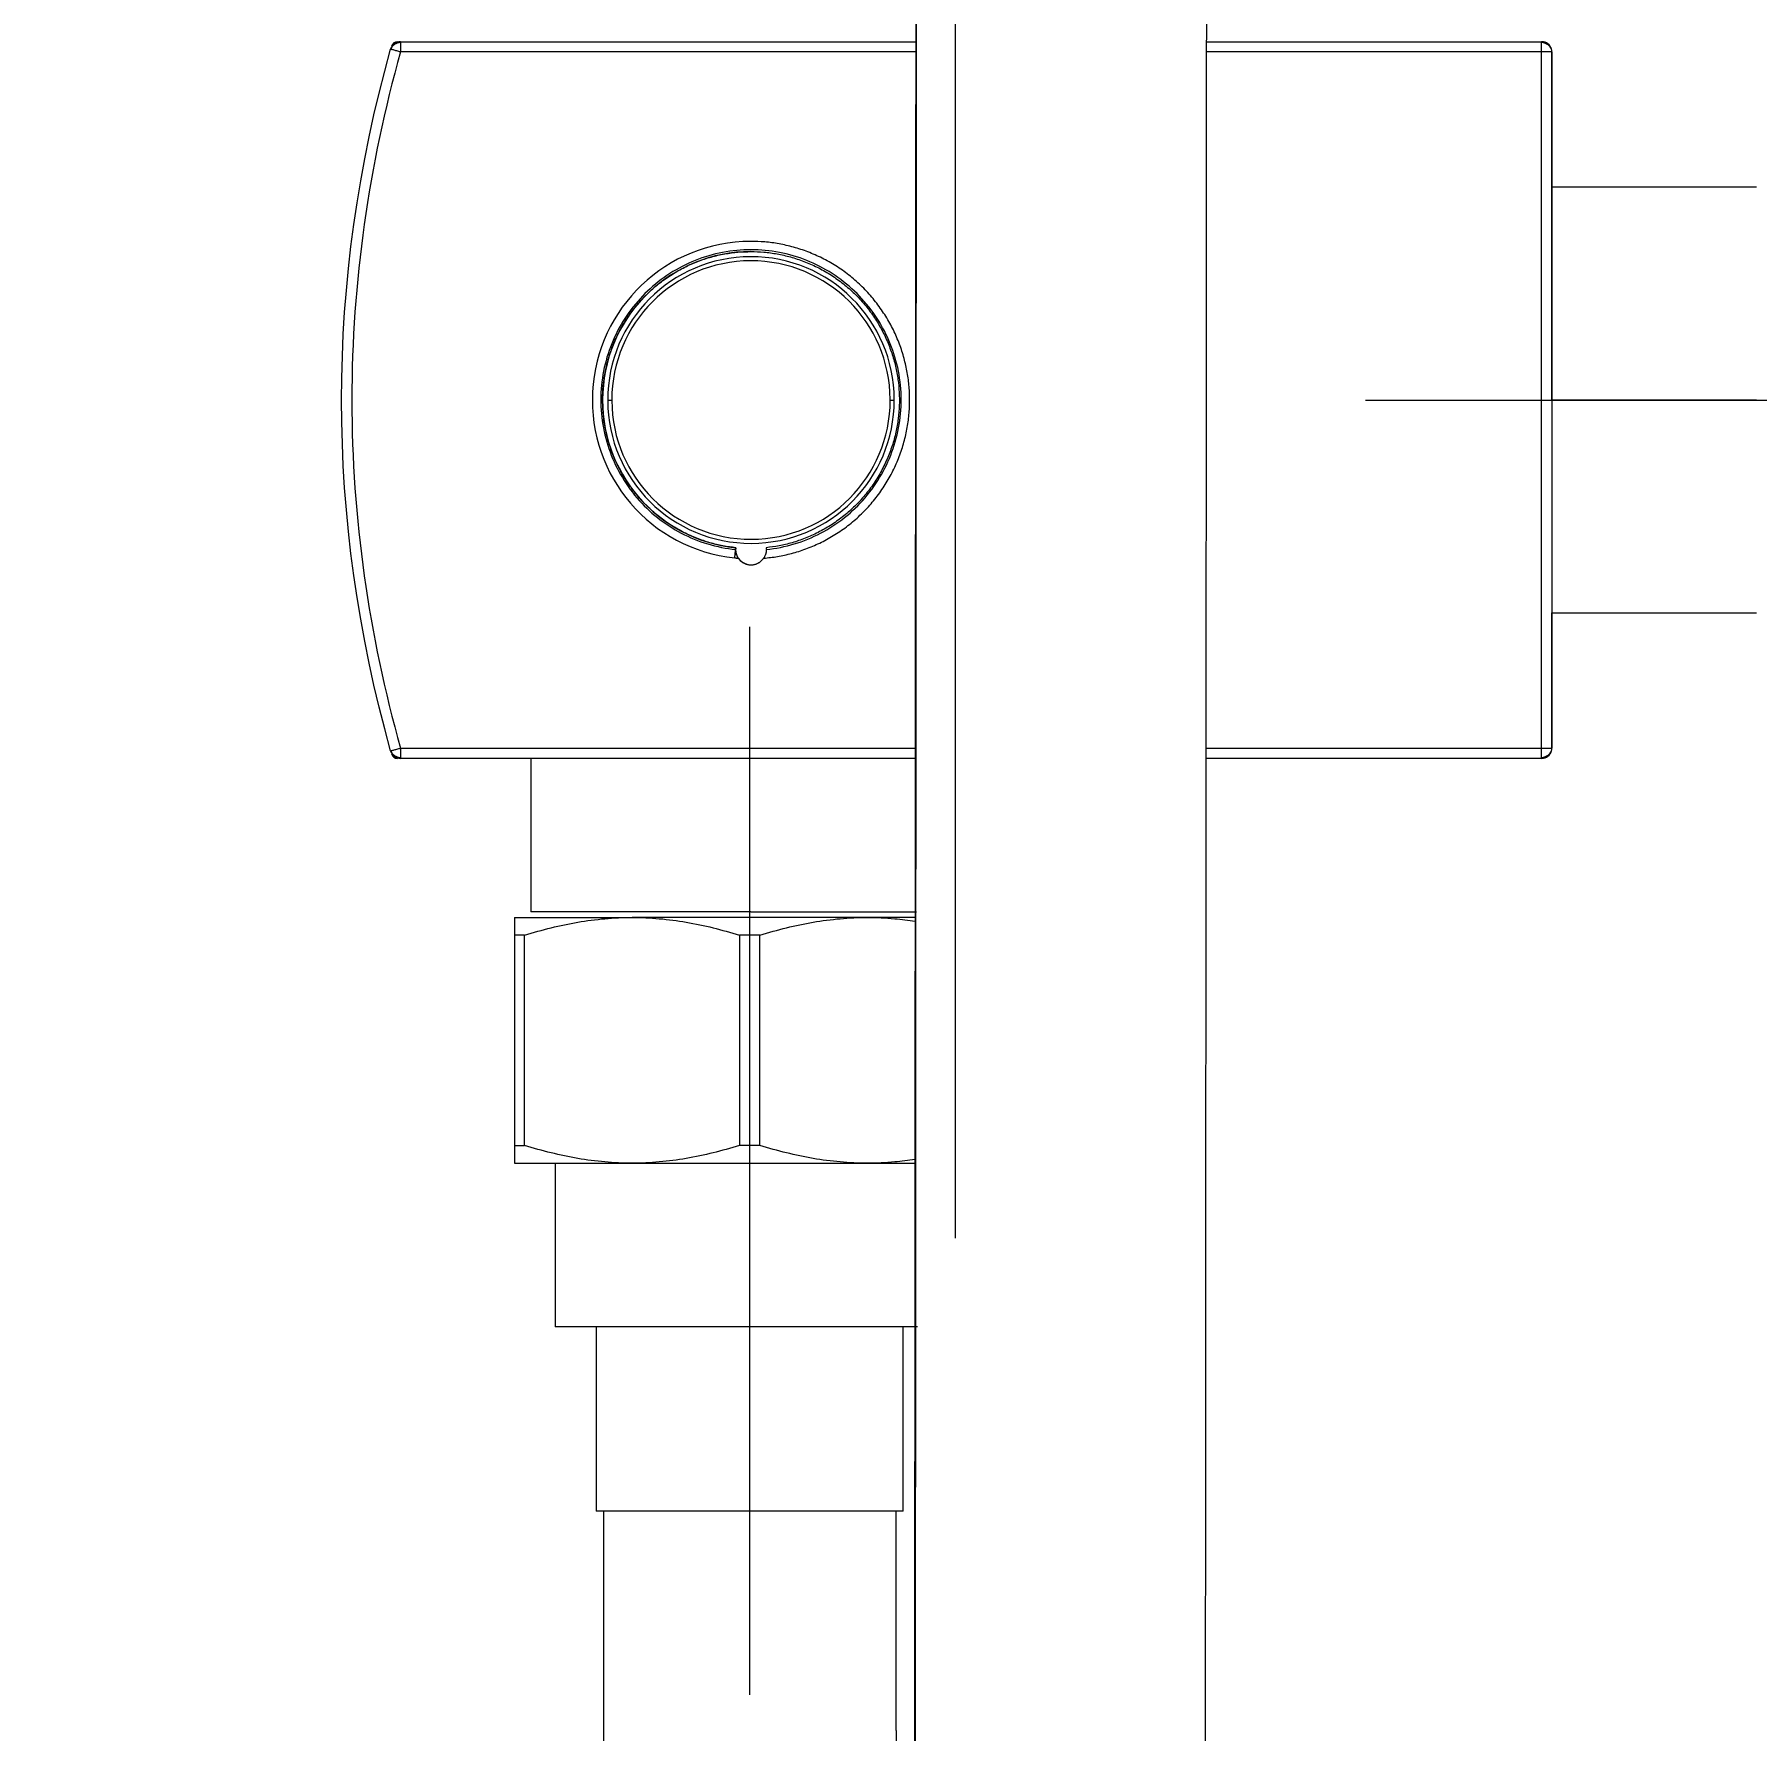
# Model space of a CAD drawing. Extents: x 8896 to 12055, y -91 to 2224.
# Drawn here: x 10789.9 to 10874.1, y 349.4 to 432.2 of the extents above; entities that cross this region are included whole.
import ezdxf

# ---------------------------------------------------------------- set-up
doc = ezdxf.new("R2010")
doc.units = 0
doc.header["$LTSCALE"] = 10
doc.header["$MEASUREMENT"] = 0
doc.header["$PDMODE"] = 3
doc.header["$PDSIZE"] = -10
doc.linetypes.add('CENTER2', pattern=[28.575, 19.05, -3.175, 3.175, -3.175])
doc.layers.get('0').update_dxf_attribs({"linetype": 'CONTINUOUS'})
doc.layers.get('DEFPOINTS').update_dxf_attribs({"linetype": 'CONTINUOUS'})
doc.layers.add('1', color=7, linetype='CONTINUOUS')
doc.layers.add('Cneter', color=1, linetype='CENTER2', lineweight=13)
doc.styles.add('Daelim Dimension', font='')
doc.styles.get('Daelim Dimension').set_extended_font_data('나눔고딕')
doc.dimstyles.new('DEFAULT', dxfattribs={"dimscale": 2, "dimtxt": 2, "dimasz": 2, "dimexe": 0, "dimexo": 2, "dimgap": 1, "dimtad": 1, "dimdec": 1, "dimzin": 9, "dimdsep": 46, "dimtxsty": 'Daelim Dimension', "dimcen": 0.5, "dimclrd": 5, "dimclre": 5, "dimclrt": 256, "dimadec": 1, "dimazin": 0, "dimtfac": 1, "dimtdec": 1, "dimtix": 1, "dimtmove": 0, "dimatfit": 3, "dimfxl": 1, "dimtolj": 1, "dimtzin": 1, "dimlwd": 9, "dimlwe": 9, "dimarcsym": 0})

# ---------------------------------------------------------------- blocks, each defined once
blk = doc.blocks.new('*D20')
at = {"color": 5, "lineweight": 9, "ltscale": 0.5, "transparency": 16777216}
for p, q in [((10793.931, 1347.567), (11137.619, 1347.567)), ((11135.619, 1339.567), (11135.619, 394.013)), ((10969.817, 386.013), (11137.619, 386.013))]:
    blk.add_line(p, q, dxfattribs=at)
at = {"color": 5, "ltscale": 0.5, "transparency": 16777216}
for points in [[(11134.285, 1339.567), (11136.952, 1339.567), (11135.619, 1347.567)], [(11134.285, 394.013), (11136.952, 394.013), (11135.619, 386.013)]]:
    blk.add_solid(points, dxfattribs=at)
at = {"layer": 'DEFPOINTS', "color": 0, "ltscale": 0.5, "transparency": 16777216}
for p in [(10789.931, 1347.567), (10965.817, 386.013), (11135.619, 386.013)]:
    blk.add_point(p, dxfattribs=at)
at = {"color": 7, "ltscale": 0.5, "transparency": 16777216, "insert": (11119.913, 866.79), "char_height": 20, "attachment_point": 5, "rotation": 90, "style": 'Daelim Dimension'}
blk.add_mtext('\\A1;(1140)', dxfattribs=at)
blk = doc.blocks.new('*D23')
at = {"color": 5, "lineweight": 9, "ltscale": 0.5, "transparency": 16777216}
for p, q in [((10834.931, 377.44), (10834.931, 468.952)), ((10932.325, 421.986), (10932.325, 468.952)), ((10842.931, 466.952), (10924.325, 466.952))]:
    blk.add_line(p, q, dxfattribs=at)
at = {"color": 5, "ltscale": 0.5, "transparency": 16777216}
for points in [[(10842.931, 468.286), (10842.931, 465.619), (10834.931, 466.952)], [(10924.325, 468.286), (10924.325, 465.619), (10932.325, 466.952)]]:
    blk.add_solid(points, dxfattribs=at)
at = {"layer": 'DEFPOINTS', "color": 0, "ltscale": 0.5, "transparency": 16777216}
for p in [(10932.325, 466.952), (10932.325, 417.986), (10834.931, 373.44)]:
    blk.add_point(p, dxfattribs=at)
at = {"color": 7, "ltscale": 0.5, "transparency": 16777216, "insert": (10883.628, 480.354), "char_height": 20, "attachment_point": 5, "style": 'Daelim Dimension'}
blk.add_mtext('\\A1;97.4', dxfattribs=at)

msp = doc.modelspace()

# ---------------------------------------------------------------- linework, layer by layer
at = {"layer": '1', "color": 7, "linetype": 'Continuous', "lineweight": 18}
for p, q in [((10863.56, 431.831), (10863.56, 431.869)), ((10864.06, 424.769), (10864.06, 431.369)), ((10874.06, 424.769), (10864.06, 424.769)), ((10864.06, 414.369), (10864.06, 424.769)), ((10864.06, 414.434), (10864.06, 424.169)), ((10824.936, 421.369), (10824.936, 421.369)), ((10864.06, 414.434), (10864.06, 414.369)), ((10864.06, 414.369), (10864.06, 404.569)), ((10864.06, 414.369), (10864.06, 403.969)), ((10824.936, 407.369), (10824.936, 407.369)), ((10864.06, 403.969), (10874.06, 403.969)), ((10864.06, 397.369), (10864.06, 403.969)), ((10814.186, 396.869), (10814.186, 389.369)), ((10863.56, 396.869), (10863.56, 396.908)), ((10824.936, 389.369), (10814.186, 389.369)), ((10824.936, 389.369), (10833.028, 389.369)), ((10815.375, 377.098), (10815.375, 369.098)), ((10833.075, 369.098), (10815.375, 369.098)), ((10817.375, 369.098), (10817.375, 360.098)), ((10832.375, 360.098), (10832.375, 369.098)), ((10832.375, 360.098), (10817.375, 360.098)), ((10817.725, 360.098), (10817.725, 349.388)), ((10832.025, 349.388), (10832.025, 360.098))]:
    msp.add_line(p, q, dxfattribs=at)
at = {"layer": '1', "color": 7, "linetype": 'Continuous', "lineweight": 13}
for p, q in [((10863.56, 431.369), (10863.56, 431.831)), ((10864.06, 431.369), (10863.56, 431.369)), ((10863.56, 397.369), (10863.56, 431.369)), ((10864.06, 431.369), (10864.06, 397.369)), ((10817.936, 414.369), (10818.136, 414.369)), ((10831.736, 414.369), (10831.936, 414.369)), ((10831.936, 414.369), (10831.936, 414.369)), ((10874.06, 414.369), (10864.06, 414.369)), ((10863.56, 397.369), (10864.06, 397.369)), ((10863.56, 396.908), (10863.56, 397.369))]:
    msp.add_line(p, q, dxfattribs=at)
for centre, radius, start, end in [((10807.814, 431.369), 0.5, 90.01084, 164.37363), ((10824.936, 414.369), 7.75, 90.05348, 264.13399), ((10824.936, 414.369), 6.8, 0.25333, 180), ((10824.936, 414.369), 6.8, 180.25333, 0), ((10824.936, 414.369), 6.8, 180, 180.25333), ((10824.936, 414.369), 6.8, 0, 0.25333), ((10807.814, 397.369), 0.5, 195.62636, 269.98918)]:
    msp.add_arc(centre, radius, start, end, dxfattribs=at)
at = {"layer": '1', "color": 7, "linetype": 'Continuous', "lineweight": 18}
for centre, radius, start, end in [((10807.814, 431.369), 0.5, 90.01084, 164.37363), ((10807.663, 431.569), 0.3, 90.00893, 164.22669), ((10863.56, 431.369), 0.5, 15.15235, 90), ((10863.56, 431.369), 0.5, 13.58301, 90), ((10824.936, 414.369), 7.25, 90, 264.10372), ((10824.936, 414.369), 7, 0.25333, 180), ((10824.936, 414.369), 7, 180, 180.25333), ((10824.936, 414.369), 7, 180.25333, 0), ((10824.936, 414.369), 7, 0, 0.25333), ((10824.936, 407.069), 0.75, 173.23437, 180), ((10824.936, 407.069), 0.75, 180, 269.99998), ((10807.814, 397.369), 0.5, 195.62636, 269.98918), ((10863.56, 397.369), 0.5, 270, 346.43108), ((10863.56, 397.369), 0.5, 270, 344.83356), ((10807.663, 397.169), 0.3, 195.77435, 269.99107)]:
    msp.add_arc(centre, radius, start, end, dxfattribs=at)
for points, knots in [([(10834.52, 228.101), (10835.795, 228.3), (10838.001, 229.004), (10840.6, 231.198), (10842.456, 233.84), (10843.805, 236.96), (10844.734, 240.376), (10845.423, 244.198), (10845.993, 248.986), (10846.433, 254.85), (10846.753, 261.953), (10846.959, 270.417), (10847.066, 280.27), (10847.105, 291.312), (10847.113, 303.192), (10847.12, 315.54), (10847.13, 328.107), (10847.138, 340.688), (10847.147, 354.479), (10847.156, 369.329), (10847.166, 385.051), (10847.176, 400.284), (10847.185, 415.08), (10847.195, 429.519), (10847.207, 448.31), (10847.22, 471.153), (10847.222, 497.966), (10847.203, 524.476), (10847.158, 550.936), (10847.08, 577.576), (10846.964, 604.512), (10846.796, 631.795), (10846.569, 659.364), (10846.334, 681.829), (10846.13, 698.914), (10845.982, 710.554), (10845.825, 722.227), (10845.652, 734.363), (10845.454, 747.478), (10845.223, 762.042), (10844.951, 778.137), (10844.631, 796.083), (10844.252, 815.93), (10843.811, 837.719), (10843.281, 861.139), (10842.745, 886.206), (10842.387, 912.922), (10842.272, 931.279), (10842.25, 940.74)], [0, 0, 0, 0, 0.010438, 0.020117, 0.02903, 0.041559, 0.053366, 0.06535, 0.078136, 0.091719, 0.106102, 0.121285, 0.137271, 0.153656, 0.16984, 0.185828, 0.201627, 0.217229, 0.232642, 0.25288, 0.272786, 0.292354, 0.311717, 0.330966, 0.350105, 0.388042, 0.425544, 0.462671, 0.499739, 0.536796, 0.573842, 0.610797, 0.647266, 0.683199, 0.698136, 0.71298, 0.727727, 0.74258, 0.758997, 0.777272, 0.797405, 0.819395, 0.844427, 0.871509, 0.90063, 0.931716, 0.964816, 1, 1, 1, 1]), ([(10817.725, 349.388), (10817.725, 343.797), (10817.725, 331.514), (10817.73, 313.576), (10817.721, 296.692), (10817.765, 281.408), (10818.089, 267.868), (10818.846, 255.652), (10820.108, 245.809), (10821.995, 239.015), (10824.214, 235.071), (10826.552, 233.838), (10828.757, 235.394), (10831.191, 241.258), (10832.376, 253.006), (10832.841, 270.446), (10832.949, 286.451), (10832.952, 305.408), (10832.964, 327.409), (10832.976, 352.464), (10832.991, 380.743), (10833.009, 412.657), (10833.032, 448.388), (10833.049, 487.6), (10833.023, 529.91), (10832.921, 574.428), (10832.707, 620.093), (10832.338, 665.925), (10831.669, 722.817), (10830.838, 775.505), (10830, 819.097), (10829.501, 843.042), (10828.918, 868.536), (10828.262, 901.476), (10828.115, 927.219), (10828.06, 940.492)], [0, 0, 0, 0, 0.017483, 0.038426, 0.056055, 0.070531, 0.086389, 0.099402, 0.112928, 0.127807, 0.144424, 0.162745, 0.182176, 0.202037, 0.242355, 0.262697, 0.283313, 0.304551, 0.327337, 0.352728, 0.381769, 0.415905, 0.456211, 0.502678, 0.553465, 0.606431, 0.659986, 0.711724, 0.760025, 0.844512, 0.87855, 0.897062, 0.919636, 0.958517, 1, 1, 1, 1]), ([(10832.074, 687.43), (10832.173, 678.768), (10832.361, 660.904), (10832.584, 634.169), (10832.754, 607.178), (10832.872, 580.517), (10832.951, 554.139), (10832.994, 529.337), (10833.013, 505.923), (10833.016, 483.712), (10833.006, 461.128), (10832.99, 440.846), (10832.976, 422.942), (10832.964, 407.581), (10832.952, 391.766), (10832.94, 375.414), (10832.93, 360.154), (10832.921, 346.176), (10832.914, 333.653), (10832.907, 321.073), (10832.899, 308.626), (10832.896, 296.562), (10832.878, 286.434), (10832.828, 278.239), (10832.753, 271.841), (10832.621, 265.256), (10832.401, 258.833), (10832.052, 252.938), (10831.602, 248.299), (10831.119, 245.128), (10830.623, 242.921), (10830.256, 241.72), (10830.073, 241.228), (10830.053, 241.139), (10830.068, 241.135)], [0, 0, 0, 0, 0.051292, 0.106512, 0.162496, 0.218702, 0.274977, 0.331321, 0.378712, 0.426479, 0.474798, 0.523658, 0.554646, 0.585843, 0.617289, 0.649269, 0.68185, 0.705353, 0.729156, 0.753248, 0.777637, 0.802319, 0.827285, 0.843973, 0.860146, 0.875736, 0.898019, 0.918979, 0.938634, 0.956989, 0.968658, 0.980733, 0.993357, 1, 1, 1, 1]), ([(10807.818, 431.831), (10807.762, 431.827), (10807.653, 431.804), (10807.498, 431.725), (10807.38, 431.606), (10807.338, 431.512), (10807.325, 431.462)], [0, 0, 0, 0, 0.238331, 0.494707, 0.753859, 1, 1, 1, 1]), ([(10864.06, 431.363), (10864.06, 431.392), (10864.054, 431.45), (10864.024, 431.534), (10863.976, 431.613), (10863.911, 431.682), (10863.833, 431.74), (10863.746, 431.785), (10863.653, 431.816), (10863.591, 431.827), (10863.56, 431.831)], [0, 0, 0, 0, 0.126661, 0.255443, 0.383676, 0.508732, 0.632824, 0.757787, 0.88101, 1, 1, 1, 1]), ([(10807.814, 431.369), (10806.264, 425.845), (10804.606, 414.369), (10806.264, 402.893), (10807.814, 397.369)], [0, 0, 0, 0, 0.5, 1, 1, 1, 1]), ([(10824.186, 407.069), (10824.186, 407.083), (10824.186, 407.096), (10824.188, 407.118), (10824.188, 407.127), (10824.189, 407.139), (10824.19, 407.142), (10824.19, 407.147), (10824.19, 407.15), (10824.191, 407.155), (10824.191, 407.157), (10824.191, 407.157)], [0, 0, 0, 0, 0.250781, 0.250781, 0.501561, 0.501561, 0.626951, 0.626951, 0.752342, 0.752342, 1, 1, 1, 1]), ([(10824.318, 406.644), (10824.293, 406.68), (10824.272, 406.717), (10824.245, 406.776), (10824.237, 406.796), (10824.223, 406.835), (10824.217, 406.854), (10824.207, 406.892), (10824.203, 406.911), (10824.196, 406.947), (10824.193, 406.965), (10824.189, 406.998), (10824.188, 407.013), (10824.187, 407.035), (10824.186, 407.043), (10824.186, 407.056), (10824.186, 407.063), (10824.186, 407.069)], [0, 0, 0, 0, 0.25, 0.25, 0.375, 0.375, 0.5, 0.5, 0.625, 0.625, 0.75, 0.75, 0.875, 0.875, 0.9375, 0.9375, 1, 1, 1, 1]), ([(10825.686, 407.069), (10825.686, 407.044), (10825.685, 407.015), (10825.68, 406.973), (10825.679, 406.965), (10825.676, 406.947), (10825.672, 406.921), (10825.665, 406.893), (10825.658, 406.864), (10825.655, 406.854), (10825.649, 406.835), (10825.645, 406.825), (10825.635, 406.796), (10825.627, 406.776), (10825.609, 406.738), (10825.599, 406.718), (10825.578, 406.68), (10825.566, 406.662), (10825.554, 406.644)], [0, 0, 0, 0, 0.25, 0.25, 0.3125, 0.3125, 0.375, 0.5, 0.5, 0.5625, 0.5625, 0.625, 0.625, 0.75, 0.75, 0.875, 0.875, 1, 1, 1, 1]), ([(10825.681, 407.157), (10825.681, 407.157), (10825.681, 407.154), (10825.682, 407.142), (10825.683, 407.131), (10825.684, 407.127), (10825.684, 407.118), (10825.685, 407.113), (10825.686, 407.096), (10825.686, 407.084), (10825.686, 407.069)], [0, 0, 0, 0, 0.24993, 0.499953, 0.499953, 0.624965, 0.624965, 0.749977, 0.749977, 1, 1, 1, 1]), ([(10807.325, 397.276), (10807.338, 397.226), (10807.38, 397.132), (10807.498, 397.013), (10807.653, 396.934), (10807.762, 396.911), (10807.818, 396.907)], [0, 0, 0, 0, 0.246141, 0.505293, 0.761669, 1, 1, 1, 1]), ([(10863.56, 396.908), (10863.591, 396.911), (10863.653, 396.922), (10863.746, 396.953), (10863.833, 396.998), (10863.911, 397.056), (10863.976, 397.126), (10864.024, 397.204), (10864.054, 397.288), (10864.06, 397.346), (10864.06, 397.375)], [0, 0, 0, 0, 0.11899, 0.242213, 0.367176, 0.491268, 0.616324, 0.744557, 0.873339, 1, 1, 1, 1]), ([(10813.375, 389.098), (10813.375, 389.098), (10813.375, 389.078), (10813.375, 389), (10813.375, 388.942), (10813.375, 388.717), (10813.375, 388.499), (10813.375, 388.232)], [0, 0, 0, 0, 0.25, 0.25, 0.5, 0.5, 1, 1, 1, 1]), ([(10813.875, 388.232), (10814.735, 388.499), (10815.601, 388.717), (10816.912, 388.942), (10817.352, 389), (10818.235, 389.078), (10818.679, 389.098), (10819.125, 389.098)], [0, 0, 0, 0, 0.5, 0.5, 0.75, 0.75, 1, 1, 1, 1]), ([(10819.125, 389.098), (10819.572, 389.098), (10820.016, 389.078), (10820.899, 389), (10821.338, 388.942), (10822.649, 388.717), (10823.515, 388.499), (10824.375, 388.232)], [0, 0, 0, 0, 0.25, 0.25, 0.5, 0.5, 1, 1, 1, 1]), ([(10825.375, 388.232), (10826.235, 388.499), (10827.101, 388.717), (10828.412, 388.942), (10828.852, 389), (10829.735, 389.078), (10830.179, 389.098), (10830.625, 389.098)], [0, 0, 0, 0, 0.5, 0.5, 0.75, 0.75, 1, 1, 1, 1]), ([(10830.625, 389.098), (10831.072, 389.098), (10831.516, 389.078), (10832.29, 389.009), (10832.622, 388.969), (10832.952, 388.919)], [0, 0, 0, 0, 0.570064, 0.570064, 1, 1, 1, 1]), ([(10813.375, 377.964), (10813.375, 377.697), (10813.375, 377.479), (10813.375, 377.254), (10813.375, 377.196), (10813.375, 377.118), (10813.375, 377.098), (10813.375, 377.098)], [0, 0, 0, 0, 0.5, 0.5, 0.75, 0.75, 1, 1, 1, 1]), ([(10819.125, 377.098), (10818.679, 377.098), (10818.235, 377.118), (10817.352, 377.196), (10816.912, 377.254), (10815.601, 377.479), (10814.735, 377.697), (10813.875, 377.964)], [0, 0, 0, 0, 0.25, 0.25, 0.5, 0.5, 1, 1, 1, 1]), ([(10824.375, 377.964), (10823.515, 377.697), (10822.649, 377.479), (10821.338, 377.254), (10820.899, 377.196), (10820.016, 377.118), (10819.572, 377.098), (10819.125, 377.098)], [0, 0, 0, 0, 0.5, 0.5, 0.75, 0.75, 1, 1, 1, 1]), ([(10830.625, 377.098), (10830.179, 377.098), (10829.735, 377.118), (10828.852, 377.196), (10828.412, 377.254), (10827.101, 377.479), (10826.235, 377.697), (10825.375, 377.964)], [0, 0, 0, 0, 0.25, 0.25, 0.5, 0.5, 1, 1, 1, 1]), ([(10832.945, 377.276), (10832.617, 377.226), (10832.288, 377.186), (10831.516, 377.118), (10831.072, 377.098), (10830.625, 377.098)], [0, 0, 0, 0, 0.427999, 0.427999, 1, 1, 1, 1]), ([(10832.025, 349.388), (10832.025, 343.797), (10832.025, 331.51), (10832.029, 313.585), (10832.02, 296.655), (10832.064, 281.557), (10832.306, 271.491), (10832.561, 266.162), (10832.601, 265.386)], [0, 0, 0, 0, 0.196165, 0.431148, 0.628951, 0.791374, 0.969306, 1, 1, 1, 1])]:
    msp.add_open_spline(points, degree=3, knots=knots, dxfattribs=at)
for points, weights in [([(10807.814, 431.869), (10807.813, 431.869), (10807.814, 431.369)], [1, 0.707106781186, 1]), ([(10807.814, 397.369), (10807.813, 396.869), (10807.814, 396.869)], [1, 0.707106781188, 1]), ([(10813.875, 388.232), (10813.609, 388.232), (10813.375, 388.232)], [1, 0.99926008129, 1]), ([(10825.375, 388.232), (10825.125, 388.232), (10824.625, 388.232), (10824.375, 388.232)], [1, 0.999815003211, 0.999815003211, 1]), ([(10813.375, 377.964), (10813.609, 377.964), (10813.875, 377.964)], [1, 0.99926008129, 1]), ([(10825.375, 377.964), (10825.125, 377.964), (10824.625, 377.964), (10824.375, 377.964)], [1, 0.99981500321, 0.99981500321, 1]), ([(10830.625, 377.098), (10831.916, 377.098), (10832.974, 377.098)], [1, 0.9664373319, 0.949690578485])]:
    msp.add_rational_spline(points, weights, degree=2, dxfattribs=at)
for points, degree in [([(10807.814, 431.869), (10832.983, 431.869)], 1), ([(10807.814, 431.869), (10832.983, 431.869)], 1), ([(10847.196, 431.869), (10863.56, 431.869)], 1), ([(10807.333, 397.234), (10804.137, 408.657), (10804.137, 420.081), (10807.333, 431.504)], 3), ([(10807.333, 397.234), (10804.137, 408.657), (10804.137, 420.081), (10807.333, 431.504)], 3), ([(10832.956, 396.869), (10807.814, 396.869)], 1), ([(10832.955, 396.869), (10807.814, 396.869)], 1), ([(10863.56, 396.869), (10847.173, 396.869)], 1), ([(10813.375, 389.098), (10819.125, 389.098)], 1), ([(10832.976, 389.098), (10830.625, 389.098)], 1), ([(10813.375, 388.232), (10813.375, 377.964)], 1), ([(10813.875, 377.964), (10813.875, 388.232)], 1), ([(10824.375, 388.232), (10824.375, 377.964)], 1), ([(10825.375, 377.964), (10825.375, 388.232)], 1), ([(10813.375, 377.098), (10819.125, 377.098)], 1)]:
    msp.add_open_spline(points, degree=degree, dxfattribs=at)
at = {"layer": '1', "color": 7, "linetype": 'Continuous', "lineweight": 13}
for points, knots in [([(10807.814, 431.369), (10807.785, 431.377), (10807.756, 431.385), (10807.696, 431.402), (10807.666, 431.41), (10807.607, 431.427), (10807.578, 431.435), (10807.523, 431.451), (10807.497, 431.458), (10807.45, 431.471), (10807.428, 431.477), (10807.392, 431.487), (10807.378, 431.491), (10807.354, 431.498), (10807.346, 431.5), (10807.335, 431.503), (10807.332, 431.504), (10807.332, 431.504)], [0, 0, 0, 0, 0.125065, 0.125065, 0.25013, 0.25013, 0.375195, 0.375195, 0.50026, 0.50026, 0.625325, 0.625325, 0.750389, 0.750389, 0.875454, 0.875454, 1, 1, 1, 1]), ([(10825.686, 407.069), (10826.148, 407.117), (10826.606, 407.208), (10827.496, 407.476), (10827.928, 407.652), (10828.751, 408.083), (10829.142, 408.338), (10829.869, 408.917), (10830.205, 409.241), (10830.81, 409.946), (10831.079, 410.328), (10831.54, 411.135), (10831.731, 411.56), (10832.031, 412.44), (10832.14, 412.894), (10832.268, 413.814), (10832.289, 414.28), (10832.241, 415.209), (10832.173, 415.67), (10831.951, 416.573), (10831.797, 417.013), (10831.409, 417.858), (10831.174, 418.261), (10830.634, 419.017), (10830.327, 419.369), (10829.654, 420.009), (10829.286, 420.297), (10828.504, 420.798), (10828.089, 421.012), (10827.226, 421.357), (10826.778, 421.488), (10825.865, 421.663), (10825.401, 421.707), (10824.471, 421.707), (10824.007, 421.663), (10823.094, 421.488), (10822.646, 421.357), (10821.783, 421.012), (10821.368, 420.798), (10820.586, 420.297), (10820.218, 420.009), (10819.545, 419.369), (10819.238, 419.017), (10818.697, 418.261), (10818.463, 417.858), (10818.075, 417.013), (10817.921, 416.573), (10817.699, 415.67), (10817.631, 415.209), (10817.583, 414.28), (10817.604, 413.814), (10817.732, 412.894), (10817.84, 412.44), (10818.14, 411.56), (10818.332, 411.135), (10818.793, 410.328), (10819.062, 409.946), (10819.667, 409.241), (10820.003, 408.917), (10820.73, 408.338), (10821.121, 408.083), (10821.944, 407.652), (10822.376, 407.476), (10823.266, 407.208), (10823.724, 407.117), (10824.186, 407.069)], [0, 0, 0, 0, 0.03125, 0.03125, 0.0625, 0.0625, 0.09375, 0.09375, 0.125, 0.125, 0.15625, 0.15625, 0.1875, 0.1875, 0.21875, 0.21875, 0.25, 0.25, 0.28125, 0.28125, 0.3125, 0.3125, 0.34375, 0.34375, 0.375, 0.375, 0.40625, 0.40625, 0.4375, 0.4375, 0.46875, 0.46875, 0.5, 0.5, 0.53125, 0.53125, 0.5625, 0.5625, 0.59375, 0.59375, 0.625, 0.625, 0.65625, 0.65625, 0.6875, 0.6875, 0.71875, 0.71875, 0.75, 0.75, 0.78125, 0.78125, 0.8125, 0.8125, 0.84375, 0.84375, 0.875, 0.875, 0.90625, 0.90625, 0.9375, 0.9375, 0.96875, 0.96875, 1, 1, 1, 1])]:
    msp.add_open_spline(points, degree=3, knots=knots, dxfattribs=at)
for points in [[(10832.982, 431.369), (10807.814, 431.369)], [(10863.56, 431.369), (10847.196, 431.369)], [(10807.814, 397.369), (10832.956, 397.369)], [(10847.173, 397.369), (10863.56, 397.369)]]:
    msp.add_open_spline(points, degree=1, dxfattribs=at)
at = {"layer": '1', "color": 7, "linetype": 'Continuous', "lineweight": 18}
for points, weights in [([(10824.191, 407.157), (10817.343, 407.865), (10817.695, 414.74), (10818.048, 421.616), (10824.933, 421.619)], [1, 0.725143104307, 1, 0.725143104307, 1]), ([(10824.933, 421.619), (10831.82, 421.622), (10832.176, 414.744), (10832.532, 407.865), (10825.681, 407.157)], [1, 0.724982411657, 1, 0.724982411657, 1]), ([(10824.318, 406.644), (10824.542, 406.319), (10824.936, 406.319), (10825.33, 406.319), (10825.554, 406.644)], [1, 0.885190173824, 1, 0.885190173824, 1]), ([(10830.625, 389.098), (10827.957, 389.098), (10824.875, 389.098), (10821.794, 389.098), (10819.125, 389.098)], [0.868347502413, 0.900099577495, 1, 0.900099577495, 0.868347502413]), ([(10819.125, 377.098), (10821.794, 377.098), (10824.875, 377.098), (10827.957, 377.098), (10830.625, 377.098)], [0.868347502413, 0.900099577495, 1, 0.900099577495, 0.868347502413])]:
    msp.add_rational_spline(points, weights, degree=2, knots=[0, 0, 0, 0.5, 0.5, 1, 1, 1], dxfattribs=at)
at = {"layer": '1', "color": 7, "linetype": 'Continuous', "lineweight": 13}
msp.add_rational_spline([(10825.554, 406.644), (10832.98, 407.238), (10832.68, 414.682), (10832.379, 422.126), (10824.929, 422.119)], [1, 0.720908677687, 1, 0.720908677687, 1], degree=2, knots=[0, 0, 0, 0.5, 0.5, 1, 1, 1], dxfattribs=at)
for points, weights in [([(10824.144, 406.66), (10824.171, 406.921), (10824.186, 407.069)], [1, 0.885380114372, 1]), ([(10824.144, 406.66), (10824.231, 406.651), (10824.318, 406.644)], [1, 0.999936211056, 1]), ([(10807.332, 397.234), (10807.332, 397.234), (10807.814, 397.369)], [1, 0.707069008629, 1.00007554571])]:
    msp.add_rational_spline(points, weights, degree=2, dxfattribs=at)
at = {"layer": 'Cneter', "lineweight": 5, "ltscale": 0.5}
for p, q in [((10834.931, 373.44), (10834.931, 1302.567)), ((10854.954, 414.369), (10900.613, 414.369)), ((10824.875, 351.134), (10824.875, 403.296))]:
    msp.add_line(p, q, dxfattribs=at)

# ---------------------------------------------------------------- dimensions: what is measured, and where the dimension line sits
at = {"color": 5, "ltscale": 0.5}
dim = msp.add_linear_dim(base=(11135.619, 386.013), p1=(10789.931, 1347.567), p2=(10965.817, 386.013), angle=90, text='(1140)', dimstyle='DEFAULT', override={"dimtxt": 10, "dimasz": 4, "dimexe": 1, "dimdec": 0, "dimclrt": 7}, dxfattribs=at)
dim.commit()
dim.dimension.update_dxf_attribs({"geometry": '*D20', "text_midpoint": (11119.913, 866.79)})
dim = msp.add_linear_dim(base=(10932.325, 466.952), p1=(10834.931, 373.44), p2=(10932.325, 417.986), dimstyle='DEFAULT', override={"dimtxt": 10, "dimasz": 4, "dimexe": 1, "dimclrt": 7}, dxfattribs=at)
dim.commit()
dim.dimension.update_dxf_attribs({"geometry": '*D23', "text_midpoint": (10883.628, 480.354)})

doc.saveas('drawing.dxf')
